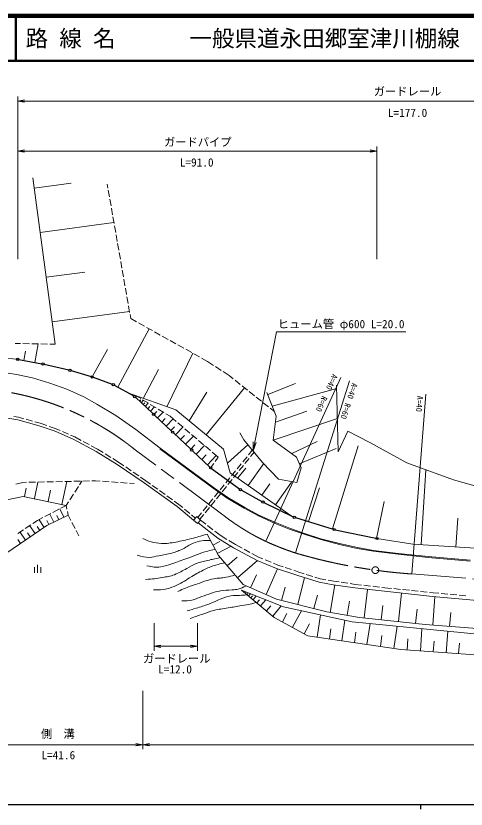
# Model space of a CAD drawing. Units: millimetres, scale not verified. Extents: x 40000 to 680000, y 20000 to 380000.
# Drawn here: x 178228 to 278134, y 204000 to 380000 of the extents above; entities that cross this region are included whole.
import ezdxf
from ezdxf.enums import TextEntityAlignment as Align

# ---------------------------------------------------------------- set-up
doc = ezdxf.new("R2010")
doc.units = ezdxf.units.MM
doc.header["$LTSCALE"] = 1000
doc.linetypes.add('CHAIN', pattern=[18.5, 12, -1.5, 3.5, -1.5])
for name, color, linetype, lineweight in [('M-BMK', 2, 'CHAIN', 13), ('M-STR-HTXT', 7, 'Continuous', 13), ('M-STR-STRC', 7, 'Continuous', 25), ('M-TTL', 2, 'Continuous', 140), ('M-TTL-BAND', 7, 'Continuous', 25), ('M-TTL-LINE', 7, 'Continuous', 50), ('M-WORK', 1, 'Continuous', 13)]:
    doc.layers.add(name, color=color, linetype=linetype, lineweight=lineweight)
doc.layers.add('M-TTL-TXT', color=7, linetype='Continuous')
doc.styles.add('ＭＳ ゴシック', font='')
doc.styles.get('ＭＳ ゴシック').set_extended_font_data('MS Gothic')

# ---------------------------------------------------------------- blocks, each defined once
blk = doc.blocks.new('open_arrow')
at = {"color": 0, "linetype": 'Continuous', "lineweight": -2}
blk.add_lwpolyline([(7.5, 1.25), (0, 0), (7.5, -1.25)], dxfattribs=at)

msp = doc.modelspace()

# ---------------------------------------------------------------- linework, layer by layer
at = {"layer": 'M-BMK'}
for p, q in [((224155, 269302), (204687, 283728)), ((266077, 256177), (297255, 253740))]:
    msp.add_line(p, q, dxfattribs=at)
msp.add_circle((257987, 257012), 750, dxfattribs=at)
for centre, radius, start, end in [((165771, 235463), 62000, 51.12006, 101.25375), ((255056, 308610), 50000, 231.82821, 244.65692), ((258803, 317897), 60000, 245.2198, 251.99118), ((274344, 375892), 120000, 253.49532, 266.04941)]:
    msp.add_arc(centre, radius, start, end, dxfattribs=at)
at = {"layer": 'M-STR-HTXT'}
for p, q in [((178638, 350999), (178638, 362101)), ((178638, 361101), (351782, 361101)), ((178638, 326027), (178638, 350999)), ((258350, 326027), (258350, 350999)), ((178638, 349999), (258350, 349999)), ((233655, 263422), (250295, 299796)), ((240253, 260836), (252259, 298992)), ((266077, 256177), (269192, 296039)), ((208922, 245282), (208922, 239137)), ((218493, 245282), (218493, 239137)), ((208922, 240137), (218493, 240137)), ((206376, 230232), (206376, 217299)), ((168973, 218299), (206376, 218299)), ((206376, 218299), (540333, 218299))]:
    msp.add_line(p, q, dxfattribs=at)
msp.add_lwpolyline([(230847, 283467), (236025, 309874), (264775, 309874)], dxfattribs=at)
at = {"layer": 'M-STR-STRC'}
for p, q in [((178885, 303752), (184012, 302832)), ((184501, 302730), (189996, 301438)), ((190478, 301309), (194925, 299975)), ((195399, 299816), (199609, 298265)), ((200062, 298058), (204375, 295662)), ((204775, 295369), (208624, 291758)), ((208988, 291416), (212837, 287804)), ((213201, 287462), (217050, 283851)), ((217414, 283509), (221263, 279897)), ((221646, 279578), (227834, 275031)), ((228255, 274763), (232824, 272259)), ((233268, 272030), (239784, 268870)), ((240248, 268688), (248612, 266114)), ((249096, 265989), (258106, 264098))]:
    msp.add_line(p, q, dxfattribs=at)
for centre in [(178638, 303796), (184258, 302788), (190239, 301380), (195164, 299903), (199844, 298179), (204593, 295540), (208806, 291587), (213019, 287633), (217232, 283680), (221445, 279726), (228036, 274883), (233043, 272139), (240009, 268761), (248851, 266041), (258350, 264047)]:
    msp.add_circle(centre, 250, dxfattribs=at)
at = {"layer": 'M-TTL'}
msp.add_line((680000, 380000), (40000, 380000), dxfattribs=at)
at = {"layer": 'M-TTL-BAND'}
for p, q in [((40000, 205000), (579000, 205000)), ((268000, 205000), (268000, 204000))]:
    msp.add_line(p, q, dxfattribs=at)
at = {"layer": 'M-TTL-LINE'}
for p, q in [((178250, 380000), (178250, 370000)), ((40000, 370000), (680000, 370000))]:
    msp.add_line(p, q, dxfattribs=at)
at = {"layer": 'M-WORK'}
for p, q in [((186946, 307142), (181959, 344074)), ((182273, 341752), (190468, 342858)), ((198499, 342656), (198651, 341785)), ((198738, 341292), (198996, 339815)), ((199082, 339322), (199341, 337844)), ((199427, 337352), (199685, 335874)), ((199771, 335382), (200030, 333904)), ((183601, 331918), (199990, 334131)), ((200116, 333412), (200375, 331934)), ((200461, 331442), (200719, 329964)), ((200805, 329472), (201064, 327994)), ((201150, 327502), (201408, 326024)), ((201495, 325531), (201753, 324054)), ((184939, 322008), (193520, 323166)), ((201839, 323561), (202098, 322084)), ((202184, 321591), (202442, 320114)), ((202528, 319621), (202787, 318144)), ((202873, 317651), (203132, 316174)), ((203218, 315681), (203476, 314203)), ((186277, 312097), (203439, 314415)), ((203562, 313711), (203715, 312840)), ((203715, 312840), (205024, 312109)), ((205461, 311866), (206771, 311135)), ((200887, 297599), (207839, 310539)), ((207207, 310891), (208517, 310161)), ((208954, 309917), (210264, 309186)), ((210700, 308943), (212010, 308212)), ((178057, 307307), (179252, 307285)), ((179752, 307275), (181252, 307248)), ((181751, 307238), (183251, 307211)), ((182439, 303114), (183175, 307212)), ((183751, 307201), (185251, 307174)), ((185751, 307165), (186946, 307142)), ((212447, 307968), (213757, 307238)), ((214194, 306994), (215504, 306263)), ((179980, 303555), (180348, 305604)), ((195164, 299903), (198578, 305965)), ((211712, 293294), (217468, 305167)), ((215940, 306020), (217250, 305289)), ((217687, 305045), (218997, 304315)), ((173488, 304218), (178638, 303796)), ((219433, 304071), (220743, 303341)), ((220743, 303341), (222108, 302444)), ((206473, 295139), (209898, 301532)), ((222526, 302169), (223779, 301346)), ((224197, 301071), (225562, 300174)), ((225562, 300174), (226465, 299457)), ((220467, 287054), (228993, 297448)), ((226856, 299146), (228030, 298213)), ((228422, 297902), (229596, 296969)), ((234113, 296003), (240248, 298406)), ((216687, 290155), (220584, 296545)), ((229988, 296658), (231162, 295724)), ((235119, 293436), (249420, 297350)), ((204945, 295677), (205921, 295091)), ((205677, 294523), (205928, 294791)), ((206042, 294181), (206544, 294716)), ((206349, 294833), (207635, 294060)), ((206475, 293775), (206813, 294135)), ((206907, 293368), (207585, 294090)), ((231553, 295413), (232728, 294480)), ((233119, 294169), (234294, 293236)), ((207491, 292821), (207948, 293307)), ((208063, 293802), (209348, 293029)), ((208075, 292273), (208988, 293246)), ((208863, 291534), (209478, 292190)), ((209777, 292771), (211062, 291998)), ((234685, 292925), (235587, 292208)), ((235837, 289820), (242768, 292268)), ((178828, 290954), (177794, 291130)), ((180005, 290627), (178828, 290954)), ((181932, 290090), (180487, 290492)), ((209650, 290795), (210882, 292107)), ((210627, 289878), (211390, 290692)), ((211491, 291741), (212467, 291154)), ((211603, 288962), (213130, 290590)), ((212467, 291154), (213791, 290028)), ((235329, 285877), (249587, 290683)), ((183591, 289628), (182414, 289956)), ((185133, 289093), (183591, 289628)), ((187149, 288394), (185606, 288929)), ((212641, 287988), (213452, 288853)), ((213678, 287015), (215301, 288744)), ((214172, 289704), (215315, 288732)), ((188089, 287983), (187149, 288394)), ((189922, 287181), (188547, 287782)), ((191321, 286569), (190380, 286981)), ((214781, 285980), (215643, 286899)), ((215696, 288409), (216838, 287437)), ((217219, 287113), (218362, 286141)), ((192724, 285814), (191321, 286569)), ((194485, 284867), (193164, 285578)), ((215883, 284945), (217608, 286783)), ((218743, 285818), (219886, 284846)), ((239480, 282869), (245064, 285539)), ((196329, 283876), (194926, 284630)), ((197611, 283090), (196329, 283876)), ((217055, 283846), (217971, 284822)), ((218226, 282747), (220059, 284699)), ((220267, 284522), (221410, 283550)), ((225207, 280770), (229730, 284811)), ((229827, 282585), (230692, 283653)), ((241115, 280642), (249305, 283992)), ((248480, 266155), (254149, 284579)), ((199316, 282045), (198037, 282829)), ((201024, 280997), (199742, 281783)), ((219471, 281579), (220444, 282616)), ((220716, 280411), (222663, 282485)), ((221790, 283227), (223115, 282101)), ((223115, 282101), (222424, 281118)), ((228569, 281030), (229513, 282196)), ((229035, 280653), (229979, 281819)), ((230294, 282207), (231158, 283276)), ((202190, 280199), (201024, 280997)), ((203841, 279069), (202603, 279916)), ((222136, 280709), (221445, 279726)), ((227311, 279476), (228254, 280642)), ((227777, 279098), (228721, 280264)), ((229801, 275806), (233220, 280651)), ((205491, 277939), (204253, 278786)), ((226052, 277921), (226996, 279087)), ((226519, 277544), (227463, 278710)), ((227442, 277471), (229248, 279626)), ((268149, 262646), (269210, 279293)), ((178241, 276112), (179808, 276491)), ((179808, 276491), (180588, 276508)), ((181087, 276519), (182587, 276552)), ((182328, 272883), (183096, 276563)), ((183087, 276563), (184587, 276596)), ((185086, 276607), (186586, 276640)), ((187086, 276651), (188586, 276684)), ((188445, 271607), (189508, 276704)), ((189085, 276695), (190585, 276728)), ((191085, 276739), (192585, 276772)), ((192363, 275984), (192873, 276778)), ((193084, 276783), (194584, 276816)), ((195084, 276827), (195864, 276844)), ((195864, 276844), (196942, 276766)), ((197441, 276730), (198937, 276622)), ((199435, 276586), (200932, 276477)), ((201430, 276441), (202926, 276333)), ((207070, 276857), (205903, 277656)), ((208094, 276123), (207070, 276857)), ((224794, 276367), (225738, 277532)), ((225261, 275989), (226204, 277155)), ((235858, 271532), (239419, 276579)), ((180120, 273344), (180504, 275184)), ((185386, 272245), (185918, 274794)), ((191283, 274301), (192093, 275564)), ((203425, 276297), (204503, 276219)), ((209720, 274958), (208500, 275832)), ((211345, 273793), (210126, 274667)), ((223536, 274812), (224480, 275978)), ((224002, 274434), (224946, 275600)), ((232830, 273669), (234610, 276192)), ((243175, 267787), (245608, 275316)), ((190203, 272618), (191013, 273880)), ((212971, 272628), (211752, 273502)), ((221019, 271703), (221963, 272869)), ((222278, 273257), (223221, 274423)), ((222744, 272880), (223688, 274046)), ((188225, 270773), (189424, 271403)), ((189424, 271403), (189933, 272197)), ((189570, 270552), (189424, 271403)), ((214402, 271603), (213378, 272337)), ((215255, 270894), (214402, 271603)), ((219761, 270148), (220705, 271314)), ((221486, 271325), (222429, 272491)), ((258258, 264066), (259971, 272229)), ((184685, 268911), (186013, 269609)), ((186650, 267669), (185765, 269480)), ((186455, 269842), (187783, 270540)), ((188902, 268770), (187985, 270646)), ((189800, 269209), (189654, 270059)), ((216794, 269616), (215640, 270575)), ((218032, 268588), (217179, 269297)), ((218582, 268691), (219447, 269760)), ((219048, 268314), (219913, 269382)), ((220227, 269771), (221171, 270937)), ((181978, 267351), (183044, 268049)), ((183044, 268049), (184242, 268679)), ((184530, 266519), (183370, 268220)), ((185564, 267139), (185122, 268044)), ((187776, 268220), (187317, 269158)), ((190428, 268026), (189800, 269209)), ((191365, 266260), (190662, 267585)), ((218354, 268899), (217648, 268127)), ((217648, 268127), (218493, 267355)), ((219199, 268128), (218354, 268899)), ((218493, 267355), (219199, 268128)), ((219199, 268128), (220375, 267210)), ((275848, 262155), (276256, 268571)), ((178632, 265159), (179887, 265981)), ((180305, 266255), (181560, 267077)), ((182488, 265128), (181283, 266895)), ((183509, 265823), (182929, 266674)), ((192228, 264635), (191600, 265818)), ((220769, 266903), (221952, 265980)), ((180367, 263682), (179136, 265488)), ((181428, 264405), (180825, 265289)), ((222346, 265673), (223522, 264755)), ((223522, 264755), (225020, 263852)), ((179283, 262943), (178668, 263847)), ((221938, 262595), (223483, 263392)), ((222895, 260740), (225986, 262336)), ((225448, 263594), (226947, 262691)), ((226947, 262691), (228414, 261900)), ((228855, 261663), (230175, 260951)), ((230615, 260714), (232083, 259923)), ((225089, 257992), (227318, 259911)), ((227391, 255317), (231850, 259154)), ((232083, 259923), (233051, 259522)), ((233513, 259331), (234899, 258757)), ((182343, 256449), (182343, 257674)), ((183043, 256449), (183043, 258199)), ((183743, 256449), (183743, 257674)), ((233763, 251601), (236285, 257335)), ((235360, 258565), (236328, 258164)), ((236328, 258164), (237500, 257774)), ((237974, 257616), (239397, 257141)), ((239871, 256983), (241043, 256593)), ((230322, 253114), (231583, 255982)), ((240779, 249402), (242278, 255363)), ((241043, 256593), (242185, 256231)), ((242661, 256080), (244091, 255628)), ((244568, 255477), (245710, 255115)), ((245710, 255115), (247000, 254889)), ((247493, 254802), (248783, 254576)), ((247971, 247651), (248998, 253735)), ((248783, 254576), (249927, 254407)), ((250421, 254334), (251905, 254114)), ((252400, 254041), (253544, 253872)), ((253544, 253872), (254932, 253715)), ((255429, 253659), (256919, 253490)), ((228726, 252250), (228834, 252379)), ((229110, 251929), (229326, 252188)), ((229494, 251609), (229706, 251864)), ((229878, 251289), (230302, 251798)), ((237202, 250301), (237952, 253282)), ((255511, 246438), (256213, 252765)), ((257416, 253434), (258906, 253265)), ((259403, 253208), (260791, 253051)), ((260791, 253051), (261560, 252970)), ((262058, 252917), (263549, 252760)), ((263110, 245595), (263812, 251928)), ((264047, 252707), (265538, 252550)), ((266036, 252497), (267527, 252340)), ((268025, 252287), (269516, 252130)), ((270013, 252077), (270783, 251996)), ((270783, 251996), (272073, 251880)), ((272571, 251836), (274065, 251702)), ((230379, 250872), (230727, 251289)), ((230880, 250454), (231576, 251289)), ((231701, 249769), (232272, 250454)), ((232522, 249084), (233664, 250453)), ((244369, 248498), (245121, 251490)), ((251737, 247016), (252266, 250154)), ((270709, 244807), (271200, 251155)), ((274563, 251658), (276057, 251524)), ((276555, 251480), (278049, 251346)), ((233870, 247961), (234806, 249084)), ((235217, 246838), (237089, 249083)), ((259310, 246017), (259662, 249183)), ((266907, 245174), (267258, 248338)), ((237370, 245555), (238380, 247390)), ((239572, 244343), (241592, 248012)), ((245057, 242159), (245793, 247096)), ((274464, 244517), (274706, 247646)), ((242195, 242898), (243399, 245084)), ((250541, 241342), (251222, 245912)), ((256127, 240509), (256821, 245164)), ((247799, 241750), (248139, 244035)), ((253334, 240925), (253681, 243253)), ((262065, 239623), (262803, 244572)), ((267978, 239087), (268323, 244026)), ((273705, 238687), (274038, 243460)), ((259096, 240066), (259465, 242540)), ((265015, 239294), (265187, 241763)), ((270842, 238887), (271008, 241274)), ((276473, 238494), (276633, 240800))]:
    msp.add_line(p, q, dxfattribs=at)
for points in [[(162037, 300957), (166657, 301379), (170715, 301379), (174585, 301051), (178384, 300441), (181926, 299714), (185772, 298518), (189525, 297181), (193325, 295445), (196186, 293874), (200384, 291317), (204817, 288221), (210259, 284117)], [(249403, 298039), (249772, 283263), (251883, 287854), (256791, 285374), (264988, 280835), (275297, 277071), (290284, 272814), (304063, 275910), (305283, 276520), (307511, 276590), (307863, 271782), (309130, 270257), (313398, 272157), (314970, 273447), (318629, 272532), (320177, 271665), (323484, 274901), (329535, 273869), (331740, 273142), (338893, 271923), (340183, 271031), (345437, 272204), (350372, 274411)], [(203309, 296254), (213724, 292585), (224333, 283883), (225811, 278622), (239291, 269110)], [(233945, 296431), (236009, 291162), (235329, 285877), (240509, 282124), (241494, 279716), (240587, 276495), (236475, 277230), (232956, 280928), (228805, 285924), (227890, 287495)], [(217648, 268127), (214035, 271128), (206725, 276366), (200697, 280494), (196030, 283355), (191058, 286029), (186930, 287835), (183412, 289055), (178697, 290368), (174207, 291129), (171745, 291432)], [(210140, 283956), (221972, 275182), (225147, 272995), (228909, 270738), (232062, 269044), (235755, 267397), (239094, 266057), (242172, 264999), (245862, 263801), (249999, 262720), (253971, 261827), (257569, 261215), (263017, 260534), (269682, 259854), (279042, 259009)], [(210259, 284117), (222089, 275345), (225255, 273164), (229008, 270912), (232150, 269223), (235833, 267582), (239163, 266245), (242236, 265189), (245918, 263993), (250046, 262914), (254010, 262023), (257598, 261413), (263040, 260733), (269701, 260053), (279059, 259208)], [(152155, 257530), (147968, 266745), (179878, 273395), (189424, 271403)], [(165454, 253518), (185121, 266922), (189800, 269209)], [(218706, 267497), (223068, 264095), (226550, 261996), (231739, 259200), (236048, 257414), (240795, 255832), (245519, 254337), (248655, 253786), (253440, 253079), (260704, 252256), (270705, 251200), (289750, 249496), (300240, 249167), (317899, 248885), (327431, 249383), (333685, 250920), (338815, 252523), (345974, 255606), (351191, 258091), (357426, 261782)], [(220682, 265027), (223153, 260242), (228657, 253847), (236068, 250587), (247256, 247772), (254480, 246552), (269069, 244934), (286354, 243597), (312834, 242354), (328566, 243093), (338640, 245720), (346122, 248534), (359303, 255430), (360110, 256915)], [(258350, 264047), (266298, 262764), (304399, 260336), (310450, 260289), (314602, 260407), (319387, 260805), (323139, 261298), (327244, 262095)], [(228314, 252593), (237578, 248888), (252847, 245557), (282235, 242649), (313453, 241171), (328417, 241969), (339382, 244853), (347051, 247774), (360596, 255126), (360856, 255576)], [(228314, 252593), (235561, 246551), (242973, 242470), (263618, 239392), (285290, 237879), (311782, 236577), (329549, 237527), (353542, 244704), (362807, 249723), (363485, 250853)]]:
    msp.add_lwpolyline(points, dxfattribs=at)
for points, knots in [([(206419, 264057), (207220, 263669), (207497, 263549), (208225, 263330), (209106, 263064), (209628, 262974), (210547, 262931), (211789, 262873), (212485, 263067), (213713, 263259), (215085, 263475), (215838, 263693), (217184, 264033), (218561, 264381), (219016, 264520), (220682, 265027)], [0, 0, 0, 0, 1, 1, 1, 2, 2, 2, 3, 3, 3, 4, 4, 4, 5, 5, 5, 5]), ([(205176, 260374), (206297, 260020), (206757, 259842), (207803, 259858), (208647, 259872), (209107, 260054), (209937, 260210), (211086, 260427), (211749, 260482), (212869, 260820), (213865, 261121), (214407, 261352), (215355, 261782), (216247, 262187), (216654, 262605), (217560, 262978), (218275, 263272), (218694, 263423), (219459, 263541), (220221, 263658), (220546, 263637), (221431, 263577)], [0, 0, 0, 0, 1, 1, 1, 2, 2, 2, 3, 3, 3, 4, 4, 4, 5, 5, 5, 6, 6, 6, 7, 7, 7, 7]), ([(207310, 257959), (208652, 257715), (209206, 257578), (210406, 257748), (211370, 257884), (211871, 258154), (212798, 258451), (214125, 258877), (214867, 259123), (216176, 259601), (217108, 259941), (217610, 260184), (218545, 260515), (219419, 260825), (219897, 261041), (220796, 261266), (221436, 261426), (221668, 261474), (222451, 261601)], [0, 0, 0, 0, 1, 1, 1, 2, 2, 2, 3, 3, 3, 4, 4, 4, 5, 5, 5, 6, 6, 6, 6]), ([(206982, 254980), (208748, 255097), (209285, 255110), (210734, 255379), (211798, 255576), (212424, 255618), (213432, 256012), (214534, 256443), (215075, 256856), (216129, 257396), (216953, 257818), (217379, 258134), (218240, 258475), (219203, 258855), (219792, 258925), (220796, 259178), (221859, 259447), (222213, 259521), (223532, 259801)], [0, 0, 0, 0, 1, 1, 1, 2, 2, 2, 3, 3, 3, 4, 4, 4, 5, 5, 5, 6, 6, 6, 6]), ([(208749, 252642), (210096, 252647), (210587, 252621), (211719, 252893), (212614, 253107), (213109, 253281), (213940, 253674), (215285, 254311), (215944, 254847), (217239, 255582), (218388, 256234), (218994, 256674), (220194, 257224), (221117, 257647), (221648, 257863), (222618, 258162), (223351, 258388), (223616, 258457), (224518, 258656)], [0, 0, 0, 0, 1, 1, 1, 2, 2, 2, 3, 3, 3, 4, 4, 4, 5, 5, 5, 6, 6, 6, 6]), ([(214178, 252283), (214968, 252664), (215195, 252763), (215859, 253041), (216882, 253469), (217481, 253644), (218533, 253995), (219935, 254462), (220699, 254817), (222145, 255121), (223204, 255343), (223840, 255203), (224897, 255433), (225661, 255600), (225943, 255680), (226822, 255978)], [0, 0, 0, 0, 1, 1, 1, 2, 2, 2, 3, 3, 3, 4, 4, 4, 5, 5, 5, 5]), ([(215073, 250235), (216072, 250211), (216441, 250206), (217293, 250376), (218176, 250552), (218613, 250856), (219467, 251142), (221075, 251681), (221945, 252119), (223610, 252440), (224609, 252632), (225194, 252544), (226206, 252643), (226726, 252694), (227025, 252685), (227535, 252799), (228273, 252964), (228553, 253146), (229319, 253556)], [0, 0, 0, 0, 1, 1, 1, 2, 2, 2, 3, 3, 3, 4, 4, 4, 5, 5, 5, 6, 6, 6, 6]), ([(216230, 247968), (217208, 248256), (217461, 248333), (218247, 248578), (219333, 248916), (219949, 249086), (221015, 249484), (222025, 249863), (222552, 250171), (223563, 250548), (224463, 250883), (224948, 251164), (225893, 251330), (226652, 251463), (227094, 251375), (227863, 251423), (228528, 251465), (228742, 251482), (229563, 251552)], [0, 0, 0, 0, 1, 1, 1, 2, 2, 2, 3, 3, 3, 4, 4, 4, 5, 5, 5, 6, 6, 6, 6]), ([(216894, 246279), (218247, 246774), (218599, 246905), (219701, 247280), (220650, 247602), (221169, 247829), (222140, 248077), (223366, 248391), (224084, 248419), (225330, 248640), (226491, 248846), (227139, 248971), (228301, 249172), (229168, 249322), (229683, 249282), (230521, 249547), (230919, 249673), (231072, 249720), (231522, 249919)], [0, 0, 0, 0, 1, 1, 1, 2, 2, 2, 3, 3, 3, 4, 4, 4, 5, 5, 5, 6, 6, 6, 6])]:
    msp.add_open_spline(points, degree=3, knots=knots, dxfattribs=at)

# ---------------------------------------------------------------- block references
at = {"layer": 'M-STR-HTXT', "xscale": 200, "yscale": 200}
for p in [(178638, 361101), (178638, 349999), (208922, 240137), (206376, 218299)]:
    msp.add_blockref('open_arrow', p, dxfattribs=at)
at = {"layer": 'M-STR-HTXT'}
for p, xscale, yscale, rotation in [((258350, 349999), 200, 200, 180), ((230847, 283467), 267, 267, 78.9), ((218493, 240137), 200, 200, 180), ((206376, 218299), 200, 200, 180)]:
    msp.add_blockref('open_arrow', p, dxfattribs=dict(at, xscale=xscale, yscale=yscale, rotation=rotation))

# ---------------------------------------------------------------- texts
at = {"layer": 'M-STR-HTXT', "style": 'ＭＳ ゴシック'}
for s, p in [('ガードレール', (265133, 363238)), ('ガードパイプ', (218588, 351997)), ('ヒューム管 φ600 L=20.0', (250400, 311624)), ('ガードレール', (213923, 237393)), ('側\u3000溝', (187541, 220691))]:
    msp.add_text(s, height=1833, dxfattribs=at).set_placement(p, align=Align.MIDDLE_CENTER)
for s, p in [('L=177.0', (265133, 357024)), ('L=91.0', (218350, 346021)), ('L=12.0', (213547, 233567)), ('L=41.6', (187647, 214517))]:
    msp.add_text(s, height=1833, dxfattribs=at).set_placement(p, align=Align.BOTTOM_CENTER)
for s, rotation, p in [('A=40', 245.417, (248344, 298767)), ('A=40', 252.533, (252905, 296773)), ('R=60', 245.417, (246057, 293889)), ('A=40', 265.531, (267793, 293924)), ('R=60', 252.533, (251404, 292294))]:
    msp.add_text(s, height=1320, rotation=rotation, dxfattribs=at).set_placement(p, align=Align.MIDDLE_CENTER)
at = {"layer": 'M-TTL-TXT', "style": 'ＭＳ ゴシック'}
for s, p in [('路 線 名', (180380, 375000)), ('一般県道永田郷室津川棚線', (216734, 375000))]:
    msp.add_text(s, height=3666, dxfattribs=at).set_placement(p, align=Align.MIDDLE_LEFT)

doc.saveas('drawing.dxf')
